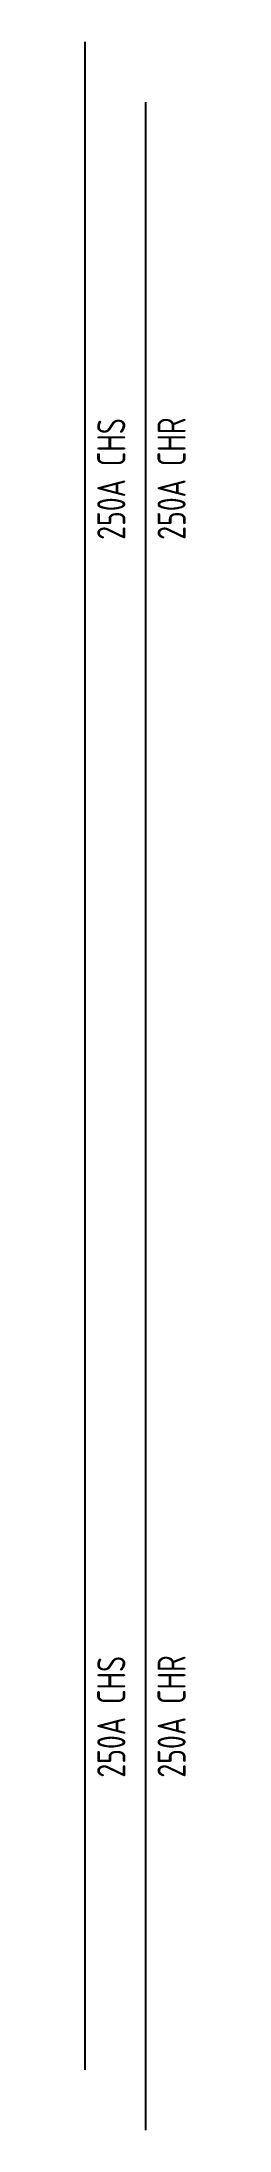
# Model space of a CAD drawing. Extents: x 38046 to 42076, y 84937 to 85507.
# Drawn here: x 38046.4 to 38056.4, y 85192.3 to 85399.7 of the extents above.
import ezdxf
from ezdxf.enums import TextEntityAlignment as Align

# ---------------------------------------------------------------- set-up
doc = ezdxf.new("R2010")
doc.units = 0
doc.header["$LTSCALE"] = 10
for name, color, linetype in [('M-CPIPE-TEXT', 3, 'Continuous'), ('M-PIPE-CHWR20', 110, 'Continuous'), ('M-PIPE-CHWS12', 130, 'Continuous')]:
    doc.layers.add(name, color=color, linetype=linetype)
doc.styles.add('AA-TXT', font='isocp.shx', dxfattribs={"bigfont": 'chineset.shx'})

msp = doc.modelspace()

# ---------------------------------------------------------------- linework, layer by layer
at = {"layer": 'M-PIPE-CHWR20', "ltscale": 0.1}
msp.add_line((38052.375, 85393.689), (38052.375, 85192.302), dxfattribs=at)
at = {"layer": 'M-PIPE-CHWS12', "ltscale": 0.1}
msp.add_line((38046.375, 85198.302), (38046.375, 85399.689), dxfattribs=at)

# ---------------------------------------------------------------- texts
at = {"layer": 'M-CPIPE-TEXT', "style": 'AA-TXT', "width": 0.8}
for s, p in [('250A CHS', (38048.96, 85350.231)), ('250A CHR', (38054.96, 85350.231)), ('250A CHS', (38048.96, 85227.312)), ('250A CHR', (38054.96, 85227.312))]:
    msp.add_text(s, height=2.8, rotation=90, dxfattribs=at).set_placement(p, align=Align.MIDDLE_LEFT)

doc.saveas('drawing.dxf')
